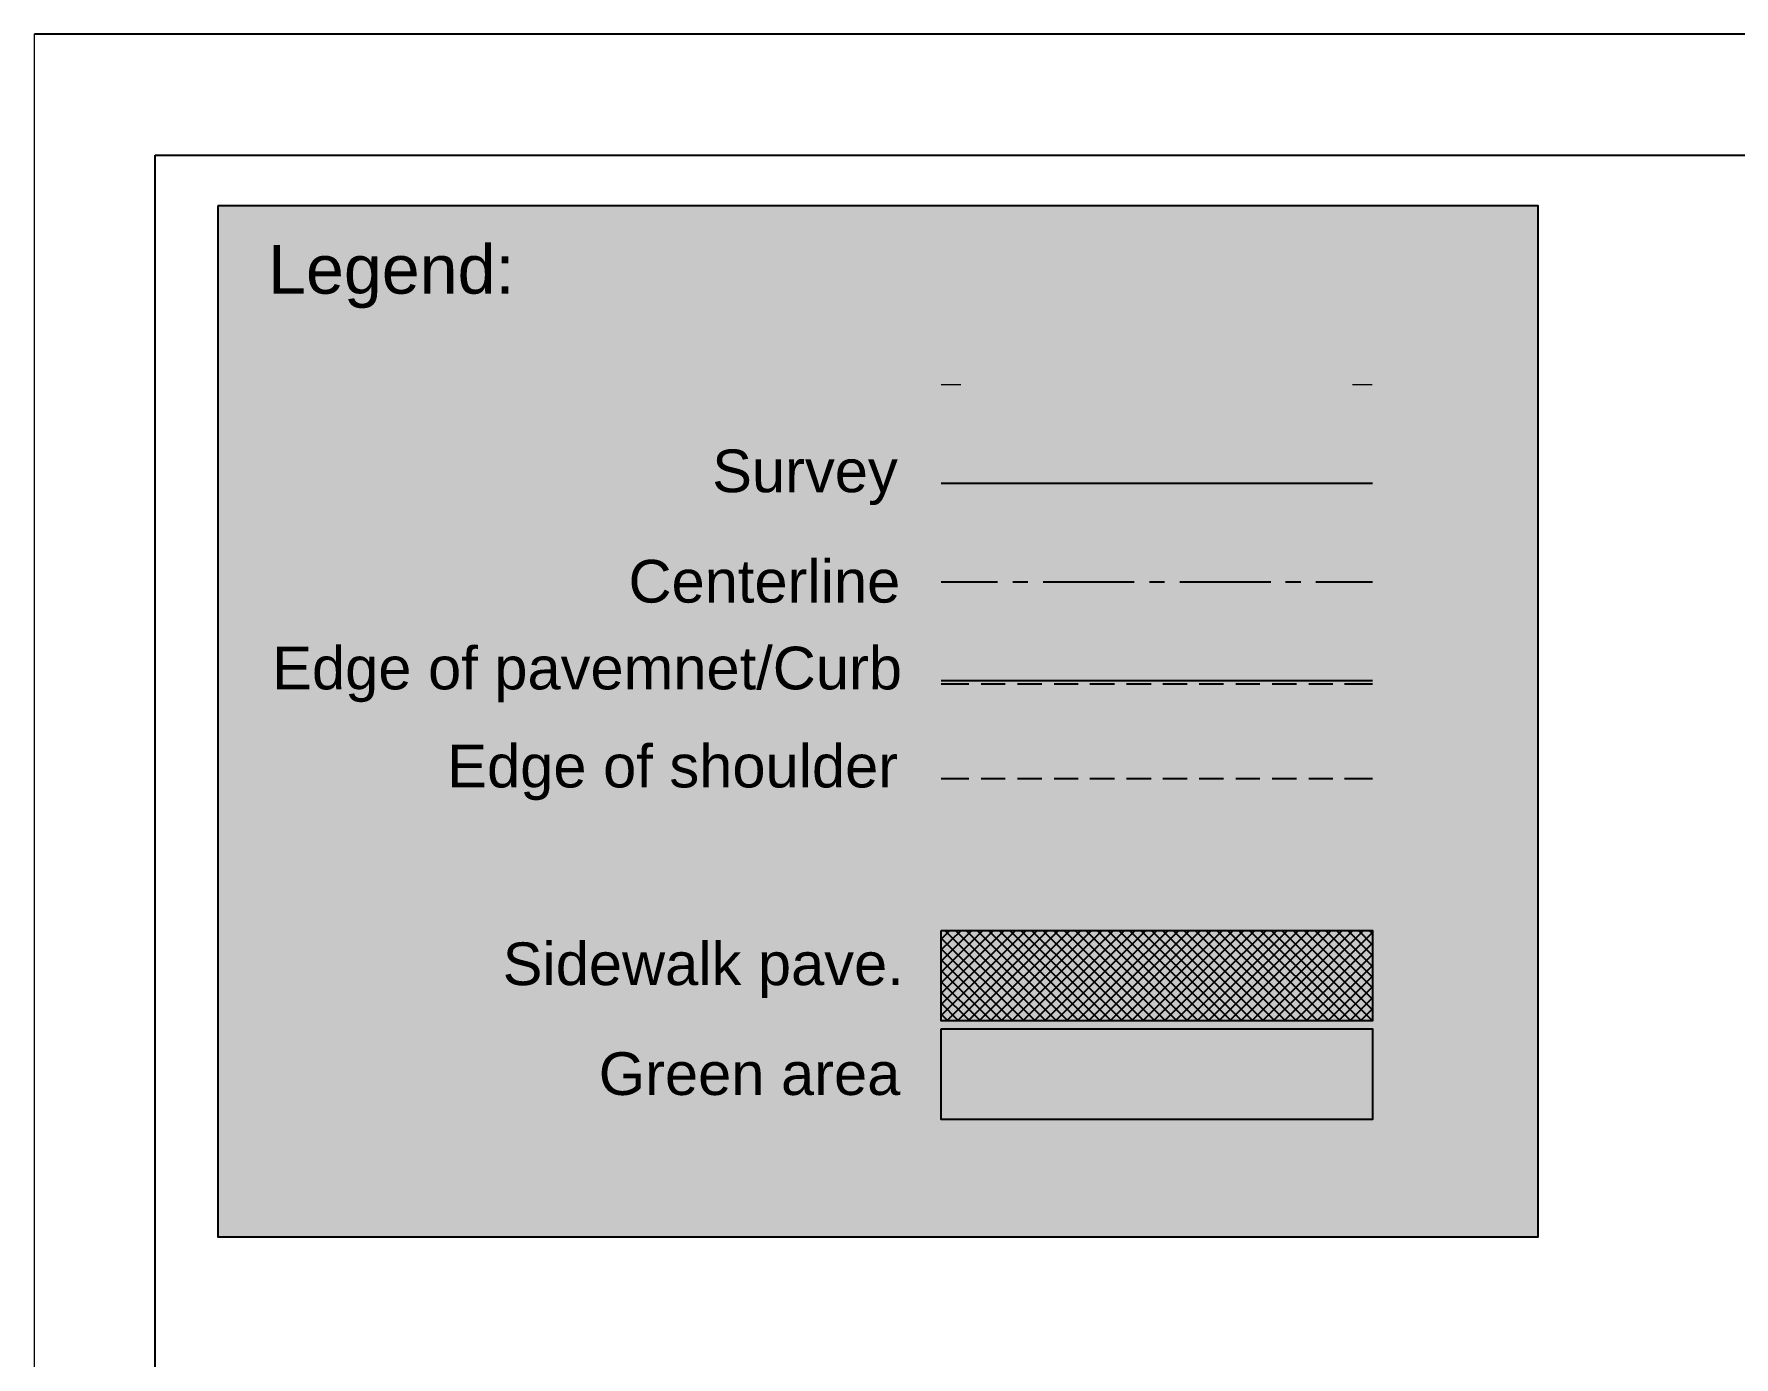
# Model space of a CAD drawing. Header units: millimetres. Extents: x -160 to 389, y -61 to 142.
# Drawn here: x -160 to -63.7, y 67.5 to 142.4 of the extents above; entities that cross this region are included whole.
import ezdxf

# ---------------------------------------------------------------- set-up
doc = ezdxf.new("R2010")
doc.units = ezdxf.units.MM
for name, color, linetype in [('PDF_0', 7, 'Continuous'), ('PDF_C-ROAD-CORR', 60, 'Continuous'), ('PDF_C-ROAD-PROF-TTLB', 5, 'Continuous'), ('PDF_Text', 7, 'Continuous'), ('PDF_xref_Boundary lines (UV_map)$0$GR-10', 8, 'Continuous')]:
    doc.layers.add(name, color=color, linetype=linetype)
doc.layers.add('PDF_C-ROAD', color=7, linetype='Continuous', true_color=0x989999)
doc.layers.add('PDF_xref_2D-survey (UV_map)$0$GR-45', color=7, linetype='Continuous', true_color=0xdcdcdc)
doc.styles.add('PDF ArialMT', font='arial.ttf')

msp = doc.modelspace()

# ---------------------------------------------------------------- linework, layer by layer
at = {"layer": 'PDF_0', "lineweight": 0}
msp.add_lwpolyline([(-159.977, 142.439), (-159.977, -61.48)], dxfattribs=at)
at = {"layer": 'PDF_0', "lineweight": 25}
msp.add_lwpolyline([(-159.948, 142.439), (245.156, 142.439)], dxfattribs=at)
for points in [[(-153.116, 135.577), (238.324, 135.577), (238.324, -54.619), (-153.116, -54.619)], [(-149.569, 132.699), (-149.569, 74.32), (-74.793, 74.32), (-74.793, 132.699)]]:
    msp.add_lwpolyline(points, close=True, dxfattribs=at)
at = {"layer": 'PDF_0', "color": 7, "lineweight": 0, "true_color": 0xffffff}
msp.add_lwpolyline([(-149.569, 132.699), (-149.569, 74.32)], dxfattribs=at)
at = {"layer": 'PDF_0', "color": 7, "true_color": 0xffffff, "transparency": 33554559}
for points in [[(-74.793, 132.699), (-74.793, 74.32), (-149.569, 132.699)], [(-74.793, 74.32), (-149.569, 132.699), (-149.569, 74.32)]]:
    msp.add_solid(points, dxfattribs=at)
at = {"layer": 'PDF_C-ROAD', "color": 7, "lineweight": 25}
for points in [[(-108.605, 111.418), (-105.407, 111.418)], [(-104.535, 111.418), (-103.692, 111.418)], [(-102.82, 111.418), (-97.674, 111.418)], [(-96.802, 111.418), (-95.958, 111.418)], [(-95.086, 111.418), (-89.94, 111.418)], [(-89.097, 111.418), (-88.225, 111.418)], [(-87.382, 111.418), (-84.184, 111.418)]]:
    msp.add_lwpolyline(points, dxfattribs=at)
at = {"layer": 'PDF_C-ROAD', "color": 1, "lineweight": 25, "true_color": 0xff0100}
for points in [[(-108.605, 91.677), (-84.184, 91.677), (-84.184, 86.56), (-108.605, 86.56)], [(-108.605, 86.095), (-84.184, 86.095), (-84.184, 80.978), (-108.605, 80.978)]]:
    msp.add_lwpolyline(points, close=True, dxfattribs=at)
at = {"layer": 'PDF_C-ROAD-CORR', "color": 1, "lineweight": 25, "true_color": 0xff0100}
msp.add_lwpolyline([(-108.605, 105.836), (-84.184, 105.836)], dxfattribs=at)
at = {"layer": 'PDF_C-ROAD-CORR', "color": 8, "lineweight": 25, "true_color": 0x767676}
for points in [[(-108.605, 105.632), (-107.035, 105.632)], [(-106.338, 105.632), (-104.971, 105.632)], [(-104.273, 105.632), (-102.907, 105.632)], [(-102.209, 105.632), (-100.843, 105.632)], [(-100.174, 105.632), (-98.779, 105.632)], [(-98.11, 105.632), (-96.714, 105.632)], [(-96.046, 105.632), (-94.679, 105.632)], [(-93.982, 105.632), (-92.615, 105.632)], [(-91.917, 105.632), (-90.551, 105.632)], [(-89.853, 105.632), (-88.487, 105.632)], [(-87.789, 105.632), (-86.423, 105.632)], [(-85.754, 105.632), (-84.184, 105.632)]]:
    msp.add_lwpolyline(points, dxfattribs=at)
at = {"layer": 'PDF_C-ROAD-CORR', "color": 5, "lineweight": 25}
for points in [[(-108.605, 100.283), (-107.035, 100.283)], [(-106.338, 100.283), (-104.971, 100.283)], [(-104.273, 100.283), (-102.907, 100.283)], [(-102.209, 100.283), (-100.843, 100.283)], [(-100.174, 100.283), (-98.779, 100.283)], [(-98.11, 100.283), (-96.714, 100.283)], [(-96.046, 100.283), (-94.679, 100.283)], [(-93.982, 100.283), (-92.615, 100.283)], [(-91.917, 100.283), (-90.551, 100.283)], [(-89.853, 100.283), (-88.487, 100.283)], [(-87.789, 100.283), (-86.423, 100.283)], [(-85.754, 100.283), (-84.184, 100.283)]]:
    msp.add_lwpolyline(points, dxfattribs=at)
at = {"layer": 'PDF_C-ROAD-CORR', "lineweight": 25}
for points in [[(-108.605, 91.183), (-108.111, 91.677)], [(-108.605, 90.572), (-107.471, 91.677)], [(-108.605, 89.933), (-106.861, 91.677)], [(-108.605, 89.322), (-106.25, 91.677)], [(-108.605, 88.711), (-105.64, 91.677)], [(-108.605, 88.101), (-105.029, 91.677)], [(-108.605, 87.49), (-104.39, 91.677)], [(-108.605, 86.851), (-103.779, 91.677)], [(-103.285, 86.56), (-108.402, 91.677)], [(-108.285, 86.56), (-103.169, 91.677)], [(-102.674, 86.56), (-107.791, 91.677)], [(-107.675, 86.56), (-102.558, 91.677)], [(-102.064, 86.56), (-107.181, 91.677)], [(-107.064, 86.56), (-101.948, 91.677)], [(-101.424, 86.56), (-106.57, 91.677)], [(-106.454, 86.56), (-101.308, 91.677)], [(-100.814, 86.56), (-105.931, 91.677)], [(-105.814, 86.56), (-100.697, 91.677)], [(-100.203, 86.56), (-105.32, 91.677)], [(-105.204, 86.56), (-100.087, 91.677)], [(-99.593, 86.56), (-104.71, 91.677)], [(-104.593, 86.56), (-99.476, 91.677)], [(-98.982, 86.56), (-104.099, 91.677)], [(-103.983, 86.56), (-98.837, 91.677)], [(-98.342, 86.56), (-103.488, 91.677)], [(-103.343, 86.56), (-98.226, 91.677)], [(-97.732, 86.56), (-102.849, 91.677)], [(-102.733, 86.56), (-97.616, 91.677)], [(-97.121, 86.56), (-102.238, 91.677)], [(-102.122, 86.56), (-97.005, 91.677)], [(-96.511, 86.56), (-101.628, 91.677)], [(-101.511, 86.56), (-96.395, 91.677)], [(-95.9, 86.56), (-101.017, 91.677)], [(-100.901, 86.56), (-95.755, 91.677)], [(-95.261, 86.56), (-100.407, 91.677)], [(-100.261, 86.56), (-95.144, 91.677)], [(-94.65, 86.56), (-99.767, 91.677)], [(-99.651, 86.56), (-94.534, 91.677)], [(-94.04, 86.56), (-99.157, 91.677)], [(-99.04, 86.56), (-93.923, 91.677)], [(-93.429, 86.56), (-98.546, 91.677)], [(-98.43, 86.56), (-93.313, 91.677)], [(-92.79, 86.56), (-97.935, 91.677)], [(-97.819, 86.56), (-92.673, 91.677)], [(-92.179, 86.56), (-97.296, 91.677)], [(-97.18, 86.56), (-92.063, 91.677)], [(-91.568, 86.56), (-96.685, 91.677)], [(-96.569, 86.56), (-91.452, 91.677)], [(-90.958, 86.56), (-96.075, 91.677)], [(-95.958, 86.56), (-90.842, 91.677)], [(-90.347, 86.56), (-95.464, 91.677)], [(-95.348, 86.56), (-90.202, 91.677)], [(-89.708, 86.56), (-94.854, 91.677)], [(-94.708, 86.56), (-89.591, 91.677)], [(-89.097, 86.56), (-94.214, 91.677)], [(-94.098, 86.56), (-88.981, 91.677)], [(-88.487, 86.56), (-93.604, 91.677)], [(-93.487, 86.56), (-88.37, 91.677)], [(-87.876, 86.56), (-92.993, 91.677)], [(-92.877, 86.56), (-87.76, 91.677)], [(-87.266, 86.56), (-92.383, 91.677)], [(-92.266, 86.56), (-87.12, 91.677)], [(-86.626, 86.56), (-91.772, 91.677)], [(-91.627, 86.56), (-86.51, 91.677)], [(-86.015, 86.56), (-91.132, 91.677)], [(-91.016, 86.56), (-85.899, 91.677)], [(-85.405, 86.56), (-90.522, 91.677)], [(-90.406, 86.56), (-85.289, 91.677)], [(-84.794, 86.56), (-89.911, 91.677)], [(-89.795, 86.56), (-84.678, 91.677)], [(-84.184, 86.56), (-89.301, 91.677)], [(-89.184, 86.56), (-84.184, 91.561)], [(-84.184, 87.171), (-88.661, 91.677)], [(-84.184, 87.781), (-88.051, 91.677)], [(-84.184, 88.421), (-87.44, 91.677)], [(-84.184, 89.031), (-86.83, 91.677)], [(-84.184, 89.642), (-86.219, 91.677)], [(-84.184, 90.252), (-85.579, 91.677)], [(-84.184, 90.863), (-84.969, 91.677)], [(-84.184, 91.502), (-84.358, 91.677)], [(-103.895, 86.56), (-108.605, 91.241)], [(-104.535, 86.56), (-108.605, 90.63)], [(-88.545, 86.56), (-84.184, 90.95)], [(-105.146, 86.56), (-108.605, 90.02)], [(-87.934, 86.56), (-84.184, 90.311)], [(-87.324, 86.56), (-84.184, 89.7)], [(-105.756, 86.56), (-108.605, 89.409)], [(-106.367, 86.56), (-108.605, 88.77)], [(-86.713, 86.56), (-84.184, 89.089)], [(-106.977, 86.56), (-108.605, 88.159)], [(-86.103, 86.56), (-84.184, 88.479)], [(-85.463, 86.56), (-84.184, 87.868)], [(-107.617, 86.56), (-108.605, 87.549)], [(-108.227, 86.56), (-108.605, 86.938)], [(-84.853, 86.56), (-84.184, 87.229)], [(-84.242, 86.56), (-84.184, 86.618)]]:
    msp.add_lwpolyline(points, dxfattribs=at)
at = {"layer": 'PDF_C-ROAD-PROF-TTLB', "lineweight": 25}
msp.add_lwpolyline([(-149.569, 132.699), (-149.569, 74.32), (-74.793, 74.32), (-74.793, 132.699)], close=True, dxfattribs=at)
at = {"layer": 'PDF_xref_2D-survey (UV_map)$0$GR-45', "lineweight": 25}
msp.add_lwpolyline([(-108.605, 117), (-84.184, 117)], dxfattribs=at)
at = {"layer": 'PDF_xref_Boundary lines (UV_map)$0$GR-10', "transparency": 33554559}
for points in [[(-108.605, 122.611), (-108.605, 122.553), (-107.471, 122.611)], [(-108.605, 122.553), (-107.471, 122.611), (-107.471, 122.553)], [(-85.318, 122.611), (-85.318, 122.553), (-84.184, 122.611)], [(-85.318, 122.553), (-84.184, 122.611), (-84.184, 122.553)]]:
    msp.add_solid(points, dxfattribs=at)

# ---------------------------------------------------------------- texts
at = {"layer": 'PDF_Text', "attachment_point": 4, "style": 'PDF ArialMT'}
for s, insert, char_height in [('Legend:', (-146.72, 128.7), 2.7629), ('Survey', (-121.57, 117.335), 2.4175), ('Centerline', (-126.309, 111.433), 2.4175), ('Edge of pavemnet/Curb', (-146.487, 106.17), 2.41755), ('Edge of shoulder', (-136.573, 100.617), 2.41755), ('Sidewalk pave.', (-133.433, 89.424), 2.41755), ('Green area', (-127.996, 83.551), 2.4175)]:
    msp.add_mtext(s, dxfattribs=dict(at, insert=insert, char_height=char_height))

doc.saveas('drawing.dxf')
